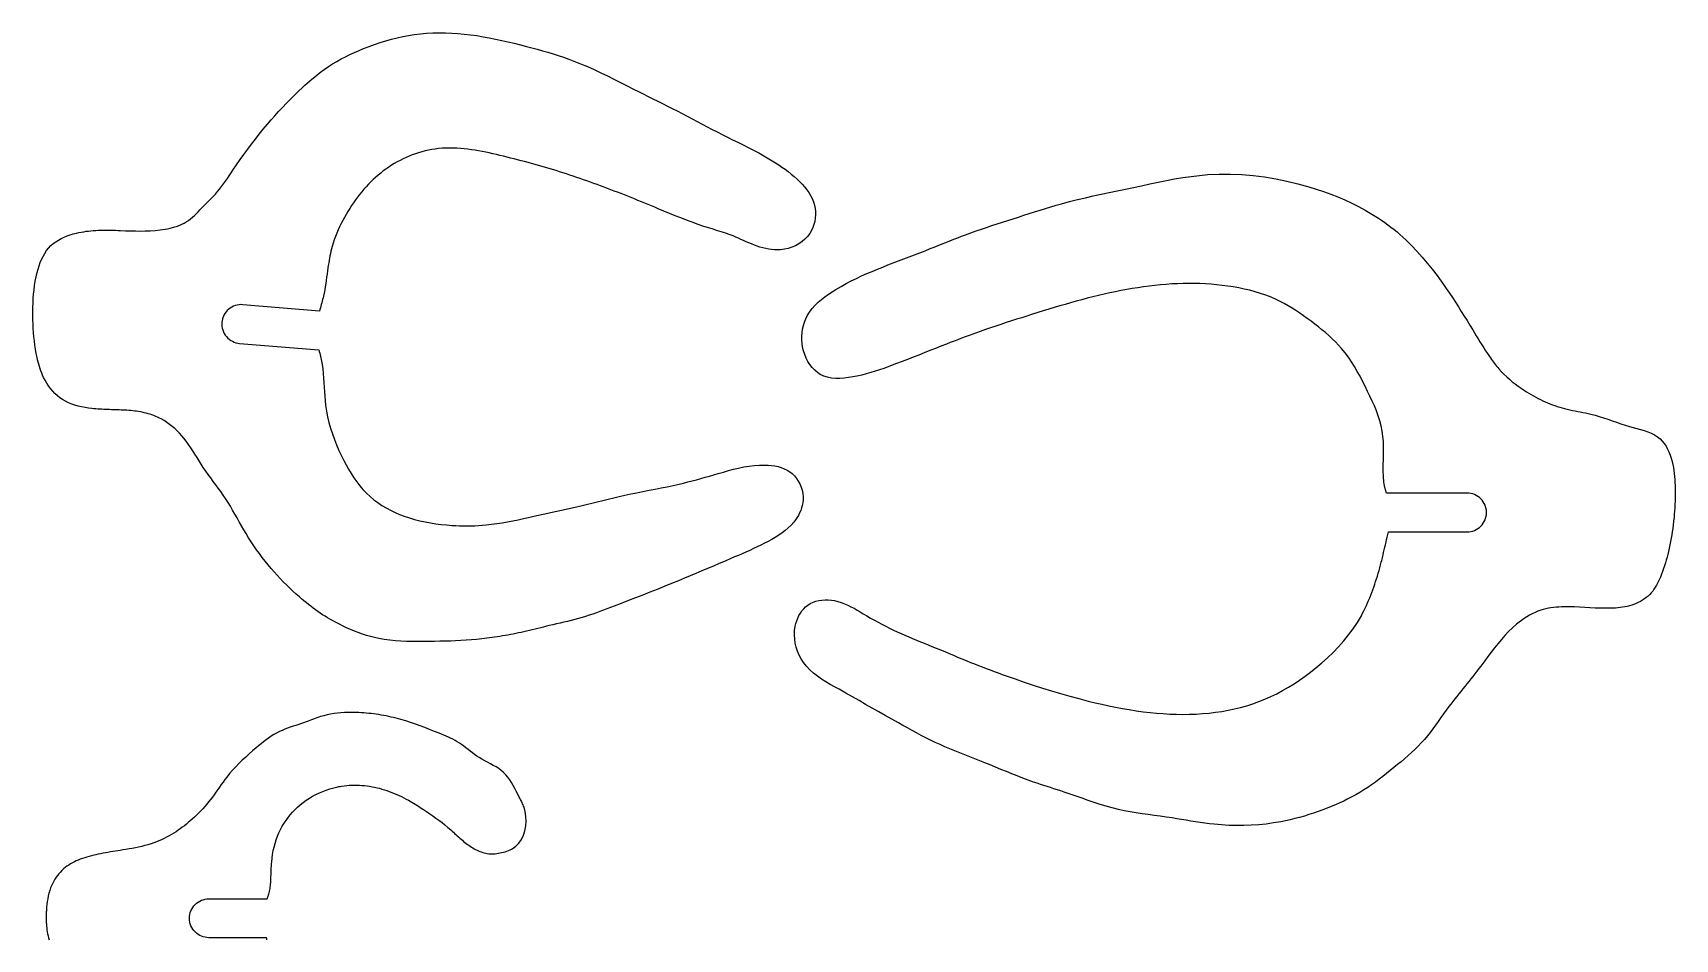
# Model space of a CAD drawing. Extents: x 0 to 235, y 0 to 140.
# Drawn here: x 1 to 64.5, y 56.8 to 91.9 of the extents above; entities that cross this region are included whole.
import ezdxf

# ---------------------------------------------------------------- set-up
doc = ezdxf.new("R2010")
doc.units = 0
doc.layers.add('CK_LEVEL_1', color=1, linetype='CONTINUOUS')

msp = doc.modelspace()

# ---------------------------------------------------------------- linework, layer by layer
at = {"layer": 'CK_LEVEL_1'}
for points in [[(1.048, 80.756), (1.047, 80.793), (1.046, 80.829), (1.046, 80.866), (1.045, 80.902), (1.045, 80.939), (1.045, 80.975), (1.045, 81.011), (1.045, 81.048), (1.045, 81.084), (1.047, 81.253), (1.052, 81.421), (1.06, 81.589), (1.073, 81.757), (1.09, 81.925), (1.111, 82.092), (1.139, 82.26), (1.172, 82.427), (1.212, 82.595), (1.247, 82.724), (1.287, 82.851), (1.332, 82.977), (1.383, 83.099), (1.44, 83.218), (1.504, 83.332), (1.575, 83.44), (1.654, 83.541), (1.742, 83.633), (1.832, 83.713), (1.929, 83.785), (2.033, 83.85), (2.141, 83.909), (2.254, 83.961), (2.37, 84.007), (2.489, 84.048), (2.609, 84.084), (2.73, 84.115), (2.824, 84.137), (2.917, 84.155), (3.01, 84.172), (3.103, 84.187), (3.196, 84.199), (3.289, 84.21), (3.382, 84.218), (3.475, 84.225), (3.569, 84.23), (3.664, 84.233), (3.76, 84.235), (3.856, 84.235), (3.952, 84.234), (4.048, 84.232), (4.145, 84.23), (4.241, 84.227), (4.337, 84.223), (4.433, 84.219), (4.625, 84.212), (4.817, 84.205), (5.009, 84.2), (5.2, 84.198), (5.392, 84.201), (5.583, 84.208), (5.775, 84.221), (5.966, 84.242), (6.157, 84.271), (6.253, 84.288), (6.349, 84.309), (6.444, 84.332), (6.537, 84.359), (6.63, 84.389), (6.72, 84.423), (6.808, 84.462), (6.893, 84.504), (6.975, 84.552), (7.057, 84.607), (7.136, 84.667), (7.212, 84.731), (7.286, 84.798), (7.358, 84.868), (7.429, 84.939), (7.499, 85.012), (7.569, 85.085), (7.64, 85.157), (7.691, 85.21), (7.743, 85.261), (7.795, 85.312), (7.847, 85.364), (7.898, 85.415), (7.949, 85.467), (8, 85.519), (8.05, 85.571), (8.099, 85.624), (8.182, 85.72), (8.263, 85.819), (8.341, 85.92), (8.417, 86.022), (8.491, 86.127), (8.564, 86.232), (8.636, 86.338), (8.708, 86.444), (8.78, 86.551), (8.919, 86.755), (9.06, 86.958), (9.204, 87.159), (9.349, 87.358), (9.496, 87.555), (9.646, 87.751), (9.798, 87.944), (9.952, 88.136), (10.11, 88.325), (10.252, 88.491), (10.397, 88.655), (10.544, 88.817), (10.693, 88.977), (10.845, 89.136), (10.998, 89.292), (11.154, 89.446), (11.312, 89.599), (11.471, 89.749), (11.561, 89.831), (11.651, 89.913), (11.741, 89.993), (11.833, 90.073), (11.926, 90.151), (12.02, 90.227), (12.115, 90.302), (12.212, 90.375), (12.309, 90.447), (12.467, 90.554), (12.628, 90.657), (12.792, 90.755), (12.959, 90.848), (13.129, 90.937), (13.301, 91.022), (13.475, 91.102), (13.651, 91.179), (13.829, 91.252), (14.04, 91.335), (14.253, 91.412), (14.467, 91.484), (14.683, 91.551), (14.9, 91.612), (15.119, 91.667), (15.339, 91.715), (15.561, 91.757), (15.783, 91.791), (16.023, 91.82), (16.264, 91.841), (16.506, 91.854), (16.749, 91.859), (16.991, 91.857), (17.234, 91.848), (17.476, 91.833), (17.718, 91.811), (17.959, 91.784), (18.203, 91.75), (18.446, 91.711), (18.687, 91.667), (18.928, 91.619), (19.169, 91.567), (19.408, 91.512), (19.647, 91.454), (19.886, 91.394), (20.124, 91.333), (20.33, 91.278), (20.536, 91.222), (20.741, 91.165), (20.946, 91.106), (21.15, 91.044), (21.353, 90.98), (21.554, 90.913), (21.755, 90.843), (21.954, 90.769), (22.217, 90.665), (22.478, 90.555), (22.737, 90.439), (22.994, 90.319), (23.249, 90.196), (23.504, 90.07), (23.758, 89.942), (24.011, 89.814), (24.265, 89.686), (24.451, 89.592), (24.638, 89.498), (24.825, 89.404), (25.012, 89.311), (25.199, 89.217), (25.386, 89.123), (25.572, 89.029), (25.758, 88.934), (25.944, 88.839), (26.138, 88.738), (26.331, 88.637), (26.524, 88.536), (26.717, 88.434), (26.91, 88.332), (27.103, 88.23), (27.297, 88.129), (27.491, 88.029), (27.686, 87.93), (27.888, 87.829), (28.09, 87.728), (28.293, 87.627), (28.495, 87.526), (28.697, 87.424), (28.898, 87.32), (29.097, 87.215), (29.294, 87.106), (29.49, 86.994), (29.618, 86.917), (29.746, 86.838), (29.872, 86.757), (29.997, 86.673), (30.119, 86.586), (30.24, 86.495), (30.359, 86.401), (30.475, 86.303), (30.589, 86.2), (30.687, 86.105), (30.782, 86.006), (30.873, 85.903), (30.958, 85.796), (31.036, 85.685), (31.106, 85.57), (31.167, 85.45), (31.217, 85.326), (31.255, 85.197), (31.279, 85.075), (31.292, 84.95), (31.294, 84.824), (31.285, 84.698), (31.265, 84.573), (31.235, 84.45), (31.193, 84.331), (31.14, 84.216), (31.077, 84.108), (30.988, 83.991), (30.886, 83.884), (30.772, 83.788), (30.649, 83.704), (30.517, 83.632), (30.379, 83.572), (30.236, 83.525), (30.09, 83.492), (29.944, 83.472), (29.828, 83.466), (29.712, 83.469), (29.598, 83.478), (29.484, 83.495), (29.371, 83.518), (29.259, 83.546), (29.148, 83.578), (29.039, 83.615), (28.93, 83.655), (28.825, 83.697), (28.721, 83.74), (28.618, 83.785), (28.515, 83.831), (28.413, 83.877), (28.311, 83.922), (28.208, 83.967), (28.105, 84.01), (28.001, 84.05), (27.914, 84.082), (27.826, 84.113), (27.738, 84.142), (27.649, 84.17), (27.56, 84.197), (27.471, 84.224), (27.382, 84.251), (27.293, 84.277), (27.204, 84.305), (26.978, 84.377), (26.755, 84.454), (26.532, 84.535), (26.311, 84.618), (26.09, 84.704), (25.871, 84.792), (25.652, 84.881), (25.433, 84.972), (25.215, 85.062), (25.084, 85.116), (24.954, 85.17), (24.824, 85.224), (24.693, 85.278), (24.563, 85.331), (24.432, 85.384), (24.302, 85.437), (24.171, 85.489), (24.04, 85.541), (23.909, 85.593), (23.778, 85.644), (23.647, 85.695), (23.516, 85.745), (23.384, 85.795), (23.253, 85.845), (23.121, 85.894), (22.989, 85.943), (22.857, 85.991), (22.725, 86.039), (22.593, 86.086), (22.461, 86.133), (22.329, 86.18), (22.196, 86.226), (22.063, 86.271), (21.93, 86.316), (21.797, 86.36), (21.664, 86.404), (21.531, 86.448), (21.397, 86.49), (21.264, 86.533), (21.13, 86.574), (20.996, 86.615), (20.861, 86.656), (20.727, 86.695), (20.592, 86.734), (20.458, 86.772), (20.322, 86.81), (20.187, 86.847), (20.052, 86.883), (19.916, 86.918), (19.78, 86.953), (19.644, 86.987), (19.508, 87.021), (19.372, 87.055), (19.235, 87.088), (19.098, 87.121), (18.962, 87.153), (18.824, 87.185), (18.687, 87.215), (18.549, 87.244), (18.411, 87.272), (18.273, 87.298), (18.134, 87.321), (17.995, 87.342), (17.854, 87.361), (17.714, 87.377), (17.572, 87.389), (17.431, 87.398), (17.29, 87.404), (17.148, 87.405), (17.007, 87.402), (16.866, 87.395), (16.725, 87.382), (16.595, 87.366), (16.466, 87.346), (16.337, 87.322), (16.209, 87.293), (16.082, 87.261), (15.956, 87.224), (15.831, 87.184), (15.708, 87.14), (15.586, 87.091), (15.468, 87.041), (15.352, 86.987), (15.238, 86.929), (15.125, 86.869), (15.014, 86.805), (14.906, 86.738), (14.799, 86.668), (14.693, 86.595), (14.59, 86.519), (14.488, 86.44), (14.389, 86.357), (14.291, 86.273), (14.196, 86.185), (14.102, 86.096), (14.012, 86.004), (13.923, 85.909), (13.837, 85.813), (13.754, 85.715), (13.67, 85.612), (13.59, 85.507), (13.512, 85.4), (13.436, 85.292), (13.362, 85.182), (13.291, 85.07), (13.222, 84.957), (13.154, 84.843), (13.089, 84.727), (13.024, 84.607), (12.962, 84.486), (12.902, 84.364), (12.845, 84.241), (12.79, 84.117), (12.74, 83.991), (12.693, 83.864), (12.65, 83.735), (12.611, 83.606), (12.587, 83.515), (12.565, 83.425), (12.545, 83.333), (12.526, 83.242), (12.509, 83.15), (12.493, 83.057), (12.478, 82.965), (12.464, 82.872), (12.451, 82.779), (12.434, 82.656), (12.417, 82.533), (12.4, 82.41), (12.383, 82.287), (12.365, 82.164), (12.346, 82.042), (12.325, 81.92), (12.302, 81.799), (12.276, 81.678), (12.261, 81.613), (12.245, 81.549), (12.229, 81.486), (12.212, 81.422), (12.194, 81.358), (12.177, 81.294), (12.158, 81.231), (12.14, 81.167), (12.122, 81.104), (9.161, 81.35, 0.414214), (8.351, 80.664, 0.414214), (9.037, 79.854), (12.1, 79.6), (12.115, 79.538), (12.131, 79.475), (12.146, 79.413), (12.16, 79.351), (12.175, 79.289), (12.188, 79.226), (12.201, 79.164), (12.213, 79.101), (12.224, 79.039), (12.25, 78.865), (12.269, 78.69), (12.283, 78.515), (12.294, 78.339), (12.304, 78.163), (12.313, 77.986), (12.324, 77.811), (12.338, 77.635), (12.358, 77.461), (12.392, 77.236), (12.436, 77.014), (12.489, 76.794), (12.551, 76.575), (12.622, 76.358), (12.7, 76.143), (12.784, 75.93), (12.875, 75.718), (12.972, 75.509), (13.058, 75.333), (13.148, 75.159), (13.243, 74.988), (13.342, 74.82), (13.448, 74.657), (13.56, 74.499), (13.678, 74.347), (13.804, 74.201), (13.937, 74.062), (14.077, 73.934), (14.223, 73.813), (14.377, 73.699), (14.536, 73.593), (14.701, 73.495), (14.87, 73.404), (15.043, 73.32), (15.22, 73.244), (15.399, 73.175), (15.598, 73.107), (15.799, 73.047), (16.002, 72.995), (16.206, 72.951), (16.412, 72.913), (16.619, 72.881), (16.827, 72.856), (17.035, 72.836), (17.244, 72.82), (17.391, 72.812), (17.538, 72.807), (17.685, 72.804), (17.832, 72.803), (17.979, 72.805), (18.126, 72.809), (18.272, 72.816), (18.419, 72.826), (18.565, 72.839), (18.772, 72.862), (18.978, 72.89), (19.184, 72.922), (19.389, 72.959), (19.594, 72.998), (19.798, 73.04), (20.003, 73.083), (20.207, 73.128), (20.411, 73.172), (20.588, 73.211), (20.766, 73.249), (20.943, 73.287), (21.12, 73.325), (21.297, 73.364), (21.474, 73.403), (21.651, 73.442), (21.828, 73.483), (22.004, 73.524), (22.218, 73.575), (22.431, 73.627), (22.644, 73.68), (22.857, 73.733), (23.071, 73.786), (23.284, 73.838), (23.497, 73.89), (23.711, 73.939), (23.926, 73.987), (24.159, 74.037), (24.392, 74.084), (24.626, 74.13), (24.859, 74.175), (25.093, 74.221), (25.327, 74.267), (25.56, 74.314), (25.793, 74.364), (26.025, 74.416), (26.194, 74.456), (26.363, 74.498), (26.531, 74.541), (26.699, 74.586), (26.867, 74.632), (27.035, 74.679), (27.202, 74.727), (27.37, 74.775), (27.537, 74.824), (27.733, 74.881), (27.929, 74.937), (28.126, 74.99), (28.323, 75.038), (28.523, 75.08), (28.724, 75.115), (28.927, 75.14), (29.132, 75.153), (29.341, 75.154), (29.467, 75.148), (29.594, 75.136), (29.72, 75.117), (29.844, 75.09), (29.965, 75.056), (30.081, 75.012), (30.192, 74.959), (30.296, 74.895), (30.393, 74.82), (30.481, 74.734), (30.559, 74.638), (30.628, 74.532), (30.687, 74.42), (30.736, 74.302), (30.773, 74.179), (30.798, 74.055), (30.811, 73.928), (30.811, 73.803), (30.801, 73.698), (30.782, 73.595), (30.755, 73.494), (30.721, 73.396), (30.679, 73.3), (30.631, 73.207), (30.577, 73.116), (30.519, 73.03), (30.455, 72.947), (30.353, 72.83), (30.242, 72.722), (30.125, 72.621), (30.001, 72.526), (29.873, 72.438), (29.74, 72.355), (29.605, 72.277), (29.467, 72.202), (29.327, 72.131), (29.183, 72.059), (29.039, 71.989), (28.894, 71.921), (28.749, 71.855), (28.603, 71.789), (28.458, 71.725), (28.312, 71.661), (28.166, 71.598), (28.02, 71.536), (27.796, 71.44), (27.572, 71.344), (27.348, 71.248), (27.124, 71.152), (26.899, 71.057), (26.674, 70.962), (26.449, 70.868), (26.224, 70.774), (25.998, 70.681), (25.722, 70.568), (25.446, 70.457), (25.17, 70.346), (24.893, 70.236), (24.616, 70.127), (24.339, 70.019), (24.062, 69.911), (23.784, 69.804), (23.506, 69.697), (23.37, 69.645), (23.233, 69.593), (23.097, 69.542), (22.96, 69.491), (22.823, 69.442), (22.685, 69.394), (22.547, 69.348), (22.409, 69.303), (22.27, 69.261), (22.13, 69.221), (21.99, 69.183), (21.85, 69.146), (21.709, 69.111), (21.568, 69.077), (21.427, 69.044), (21.286, 69.011), (21.144, 68.978), (21.003, 68.944), (20.893, 68.918), (20.784, 68.891), (20.674, 68.864), (20.565, 68.837), (20.455, 68.81), (20.345, 68.783), (20.236, 68.757), (20.126, 68.731), (20.016, 68.706), (19.914, 68.684), (19.811, 68.662), (19.709, 68.641), (19.606, 68.621), (19.504, 68.601), (19.401, 68.582), (19.298, 68.564), (19.194, 68.546), (19.091, 68.529), (18.992, 68.513), (18.893, 68.498), (18.794, 68.483), (18.694, 68.469), (18.595, 68.455), (18.495, 68.443), (18.396, 68.431), (18.296, 68.42), (18.196, 68.41), (17.994, 68.392), (17.792, 68.378), (17.589, 68.366), (17.386, 68.357), (17.182, 68.35), (16.979, 68.345), (16.775, 68.341), (16.571, 68.338), (16.367, 68.335), (16.148, 68.332), (15.929, 68.33), (15.71, 68.33), (15.491, 68.334), (15.273, 68.342), (15.056, 68.356), (14.84, 68.377), (14.625, 68.406), (14.412, 68.444), (14.252, 68.48), (14.093, 68.521), (13.935, 68.567), (13.779, 68.619), (13.623, 68.674), (13.47, 68.734), (13.317, 68.798), (13.166, 68.865), (13.017, 68.936), (12.918, 68.985), (12.819, 69.035), (12.721, 69.087), (12.624, 69.14), (12.528, 69.194), (12.433, 69.25), (12.338, 69.308), (12.245, 69.367), (12.153, 69.427), (12.059, 69.491), (11.966, 69.557), (11.874, 69.623), (11.784, 69.692), (11.694, 69.762), (11.605, 69.833), (11.518, 69.905), (11.431, 69.978), (11.345, 70.052), (11.216, 70.166), (11.09, 70.282), (10.966, 70.401), (10.843, 70.521), (10.723, 70.643), (10.604, 70.767), (10.488, 70.893), (10.373, 71.021), (10.261, 71.15), (10.142, 71.292), (10.025, 71.436), (9.911, 71.583), (9.799, 71.731), (9.69, 71.881), (9.584, 72.033), (9.481, 72.187), (9.38, 72.343), (9.283, 72.501), (9.194, 72.651), (9.107, 72.802), (9.022, 72.954), (8.937, 73.106), (8.852, 73.258), (8.766, 73.409), (8.678, 73.559), (8.588, 73.707), (8.494, 73.853), (8.403, 73.99), (8.308, 74.124), (8.212, 74.257), (8.114, 74.39), (8.016, 74.522), (7.918, 74.655), (7.821, 74.788), (7.726, 74.922), (7.633, 75.058), (7.55, 75.184), (7.47, 75.312), (7.39, 75.44), (7.31, 75.568), (7.23, 75.696), (7.148, 75.822), (7.063, 75.947), (6.974, 76.069), (6.881, 76.188), (6.798, 76.287), (6.712, 76.382), (6.622, 76.474), (6.528, 76.562), (6.43, 76.646), (6.329, 76.726), (6.225, 76.8), (6.117, 76.87), (6.006, 76.933), (5.937, 76.969), (5.866, 77.003), (5.794, 77.034), (5.722, 77.063), (5.648, 77.09), (5.574, 77.115), (5.499, 77.138), (5.424, 77.159), (5.348, 77.177), (5.275, 77.193), (5.202, 77.208), (5.128, 77.22), (5.054, 77.231), (4.98, 77.241), (4.906, 77.25), (4.832, 77.257), (4.757, 77.263), (4.683, 77.268), (4.608, 77.273), (4.533, 77.277), (4.458, 77.28), (4.383, 77.282), (4.309, 77.285), (4.234, 77.287), (4.159, 77.289), (4.084, 77.291), (4.01, 77.294), (3.934, 77.296), (3.858, 77.299), (3.783, 77.303), (3.707, 77.307), (3.632, 77.312), (3.556, 77.318), (3.48, 77.324), (3.404, 77.331), (3.328, 77.34), (3.195, 77.357), (3.063, 77.377), (2.931, 77.402), (2.801, 77.432), (2.673, 77.468), (2.547, 77.511), (2.425, 77.561), (2.307, 77.618), (2.193, 77.684), (2.09, 77.755), (1.992, 77.834), (1.899, 77.919), (1.811, 78.011), (1.729, 78.109), (1.653, 78.211), (1.582, 78.317), (1.517, 78.427), (1.459, 78.54), (1.421, 78.622), (1.386, 78.706), (1.354, 78.79), (1.325, 78.875), (1.298, 78.96), (1.273, 79.047), (1.25, 79.133), (1.229, 79.221), (1.209, 79.308), (1.177, 79.467), (1.149, 79.627), (1.124, 79.787), (1.103, 79.948), (1.086, 80.109), (1.072, 80.27), (1.061, 80.432), (1.053, 80.594), (1.048, 80.756)], [(53.435, 72.567), (56.475, 72.567, 0.414214), (57.226, 73.318, 0.414214), (56.475, 74.068), (53.358, 74.068), (53.351, 74.092), (53.345, 74.115), (53.339, 74.139), (53.332, 74.163), (53.326, 74.186), (53.32, 74.21), (53.314, 74.234), (53.308, 74.258), (53.303, 74.281), (53.264, 74.497), (53.243, 74.716), (53.235, 74.937), (53.236, 75.159), (53.241, 75.381), (53.247, 75.604), (53.249, 75.826), (53.243, 76.046), (53.226, 76.265), (53.196, 76.464), (53.154, 76.662), (53.102, 76.858), (53.039, 77.052), (52.969, 77.244), (52.892, 77.435), (52.809, 77.624), (52.722, 77.813), (52.633, 78), (52.537, 78.196), (52.439, 78.391), (52.338, 78.583), (52.233, 78.773), (52.124, 78.959), (52.01, 79.141), (51.89, 79.318), (51.763, 79.489), (51.628, 79.655), (51.512, 79.786), (51.391, 79.912), (51.265, 80.035), (51.135, 80.154), (51.002, 80.271), (50.866, 80.384), (50.727, 80.495), (50.587, 80.604), (50.445, 80.712), (50.301, 80.817), (50.156, 80.922), (50.011, 81.023), (49.863, 81.122), (49.714, 81.217), (49.562, 81.309), (49.409, 81.396), (49.253, 81.478), (49.095, 81.555), (48.898, 81.641), (48.697, 81.718), (48.494, 81.788), (48.287, 81.851), (48.078, 81.907), (47.866, 81.956), (47.654, 82), (47.44, 82.037), (47.225, 82.07), (47.01, 82.098), (46.795, 82.122), (46.58, 82.141), (46.364, 82.155), (46.149, 82.165), (45.933, 82.171), (45.718, 82.173), (45.502, 82.17), (45.287, 82.163), (45.067, 82.152), (44.847, 82.137), (44.628, 82.118), (44.409, 82.096), (44.19, 82.07), (43.972, 82.04), (43.754, 82.008), (43.537, 81.973), (43.32, 81.935), (43.1, 81.894), (42.882, 81.85), (42.664, 81.804), (42.446, 81.756), (42.229, 81.706), (42.012, 81.653), (41.796, 81.599), (41.581, 81.542), (41.366, 81.484), (41.153, 81.425), (40.942, 81.364), (40.73, 81.302), (40.519, 81.239), (40.308, 81.175), (40.098, 81.11), (39.887, 81.045), (39.677, 80.979), (39.466, 80.913), (39.265, 80.849), (39.064, 80.785), (38.863, 80.721), (38.662, 80.656), (38.462, 80.591), (38.261, 80.525), (38.061, 80.458), (37.862, 80.389), (37.663, 80.32), (37.517, 80.268), (37.372, 80.215), (37.227, 80.161), (37.082, 80.107), (36.937, 80.053), (36.792, 79.997), (36.647, 79.942), (36.502, 79.886), (36.358, 79.829), (36.142, 79.745), (35.927, 79.66), (35.712, 79.575), (35.496, 79.49), (35.281, 79.405), (35.067, 79.32), (34.853, 79.237), (34.639, 79.154), (34.426, 79.072), (34.262, 79.01), (34.098, 78.949), (33.933, 78.889), (33.766, 78.832), (33.598, 78.777), (33.428, 78.725), (33.255, 78.676), (33.078, 78.631), (32.897, 78.59), (32.734, 78.557), (32.568, 78.53), (32.402, 78.511), (32.236, 78.5), (32.074, 78.501), (31.915, 78.515), (31.762, 78.544), (31.616, 78.591), (31.478, 78.656), (31.365, 78.73), (31.261, 78.819), (31.165, 78.921), (31.078, 79.034), (31, 79.156), (30.933, 79.286), (30.876, 79.423), (30.831, 79.563), (30.796, 79.706), (30.773, 79.848), (30.762, 79.99), (30.762, 80.132), (30.772, 80.272), (30.793, 80.41), (30.824, 80.545), (30.865, 80.677), (30.916, 80.804), (30.977, 80.926), (31.063, 81.067), (31.162, 81.2), (31.272, 81.325), (31.392, 81.443), (31.52, 81.554), (31.655, 81.659), (31.794, 81.759), (31.938, 81.854), (32.084, 81.944), (32.279, 82.059), (32.476, 82.168), (32.675, 82.271), (32.875, 82.369), (33.075, 82.463), (33.277, 82.553), (33.481, 82.64), (33.685, 82.725), (33.89, 82.807), (34.093, 82.888), (34.297, 82.967), (34.502, 83.046), (34.707, 83.124), (34.912, 83.202), (35.117, 83.28), (35.322, 83.359), (35.527, 83.438), (35.731, 83.518), (35.883, 83.578), (36.034, 83.639), (36.185, 83.7), (36.336, 83.761), (36.487, 83.821), (36.638, 83.881), (36.789, 83.941), (36.941, 83.999), (37.093, 84.056), (37.296, 84.13), (37.499, 84.202), (37.703, 84.272), (37.907, 84.341), (38.112, 84.408), (38.318, 84.475), (38.523, 84.541), (38.729, 84.607), (38.934, 84.673), (39.142, 84.74), (39.349, 84.808), (39.556, 84.875), (39.763, 84.942), (39.97, 85.007), (40.178, 85.072), (40.386, 85.135), (40.595, 85.196), (40.804, 85.255), (41.109, 85.336), (41.415, 85.412), (41.722, 85.485), (42.03, 85.554), (42.339, 85.62), (42.648, 85.686), (42.958, 85.75), (43.268, 85.815), (43.578, 85.88), (43.896, 85.949), (44.215, 86.017), (44.534, 86.085), (44.853, 86.15), (45.173, 86.21), (45.493, 86.265), (45.814, 86.312), (46.136, 86.351), (46.458, 86.38), (46.894, 86.401), (47.332, 86.401), (47.769, 86.382), (48.207, 86.344), (48.643, 86.289), (49.078, 86.216), (49.51, 86.128), (49.939, 86.024), (50.364, 85.906), (50.647, 85.818), (50.928, 85.724), (51.207, 85.624), (51.482, 85.515), (51.753, 85.4), (52.021, 85.277), (52.284, 85.145), (52.543, 85.005), (52.797, 84.856), (52.924, 84.777), (53.05, 84.696), (53.173, 84.613), (53.296, 84.527), (53.416, 84.439), (53.535, 84.348), (53.653, 84.256), (53.768, 84.161), (53.881, 84.064), (54.108, 83.858), (54.326, 83.644), (54.537, 83.422), (54.741, 83.194), (54.938, 82.959), (55.13, 82.719), (55.315, 82.474), (55.496, 82.226), (55.672, 81.975), (55.791, 81.8), (55.908, 81.624), (56.024, 81.447), (56.138, 81.27), (56.251, 81.092), (56.363, 80.913), (56.474, 80.734), (56.584, 80.554), (56.694, 80.374), (56.763, 80.258), (56.833, 80.143), (56.903, 80.028), (56.974, 79.913), (57.045, 79.799), (57.117, 79.685), (57.19, 79.572), (57.264, 79.459), (57.34, 79.347), (57.378, 79.292), (57.417, 79.237), (57.456, 79.183), (57.496, 79.128), (57.536, 79.075), (57.577, 79.022), (57.619, 78.969), (57.662, 78.918), (57.706, 78.867), (57.802, 78.761), (57.902, 78.66), (58.006, 78.561), (58.113, 78.467), (58.224, 78.375), (58.337, 78.287), (58.453, 78.202), (58.57, 78.119), (58.69, 78.04), (58.776, 77.984), (58.863, 77.93), (58.951, 77.878), (59.04, 77.827), (59.129, 77.778), (59.219, 77.73), (59.311, 77.684), (59.403, 77.64), (59.495, 77.598), (59.587, 77.558), (59.679, 77.52), (59.772, 77.485), (59.865, 77.451), (59.96, 77.419), (60.055, 77.389), (60.15, 77.361), (60.247, 77.334), (60.343, 77.31), (60.445, 77.287), (60.546, 77.265), (60.648, 77.245), (60.75, 77.225), (60.851, 77.206), (60.953, 77.186), (61.054, 77.166), (61.155, 77.145), (61.255, 77.121), (61.422, 77.077), (61.587, 77.029), (61.752, 76.976), (61.916, 76.921), (62.08, 76.864), (62.246, 76.806), (62.412, 76.75), (62.582, 76.695), (62.754, 76.643), (62.896, 76.604), (63.04, 76.565), (63.182, 76.525), (63.323, 76.483), (63.459, 76.436), (63.591, 76.382), (63.715, 76.319), (63.832, 76.247), (63.938, 76.162), (64.021, 76.077), (64.096, 75.983), (64.164, 75.881), (64.223, 75.772), (64.276, 75.658), (64.323, 75.539), (64.363, 75.418), (64.398, 75.294), (64.427, 75.17), (64.45, 75.054), (64.468, 74.938), (64.484, 74.823), (64.495, 74.708), (64.504, 74.593), (64.511, 74.479), (64.515, 74.364), (64.517, 74.25), (64.518, 74.135), (64.517, 74.009), (64.515, 73.883), (64.512, 73.756), (64.507, 73.629), (64.501, 73.502), (64.493, 73.376), (64.483, 73.249), (64.473, 73.122), (64.46, 72.996), (64.46, 72.992), (64.46, 72.989), (64.459, 72.985), (64.459, 72.982), (64.458, 72.979), (64.458, 72.975), (64.458, 72.972), (64.457, 72.968), (64.457, 72.965), (64.442, 72.836), (64.426, 72.706), (64.408, 72.577), (64.388, 72.449), (64.366, 72.32), (64.343, 72.192), (64.318, 72.065), (64.291, 71.937), (64.262, 71.811), (64.235, 71.699), (64.206, 71.588), (64.176, 71.477), (64.144, 71.367), (64.11, 71.257), (64.073, 71.148), (64.034, 71.039), (63.993, 70.931), (63.949, 70.823), (63.913, 70.742), (63.876, 70.661), (63.836, 70.582), (63.794, 70.504), (63.748, 70.428), (63.7, 70.354), (63.649, 70.283), (63.593, 70.215), (63.534, 70.15), (63.47, 70.088), (63.401, 70.03), (63.329, 69.976), (63.253, 69.926), (63.175, 69.88), (63.094, 69.838), (63.011, 69.8), (62.926, 69.766), (62.841, 69.736), (62.752, 69.71), (62.663, 69.688), (62.573, 69.669), (62.483, 69.654), (62.392, 69.641), (62.3, 69.632), (62.209, 69.625), (62.117, 69.62), (62.025, 69.616), (61.825, 69.614), (61.624, 69.618), (61.424, 69.626), (61.224, 69.636), (61.024, 69.647), (60.824, 69.657), (60.623, 69.666), (60.422, 69.67), (60.22, 69.669), (60.119, 69.666), (60.018, 69.661), (59.917, 69.654), (59.817, 69.643), (59.717, 69.63), (59.617, 69.614), (59.519, 69.594), (59.422, 69.57), (59.326, 69.541), (59.213, 69.501), (59.102, 69.455), (58.993, 69.403), (58.887, 69.346), (58.782, 69.284), (58.681, 69.218), (58.581, 69.148), (58.485, 69.075), (58.391, 68.998), (58.233, 68.859), (58.083, 68.714), (57.94, 68.562), (57.801, 68.406), (57.667, 68.246), (57.536, 68.082), (57.408, 67.917), (57.282, 67.75), (57.156, 67.583), (57.08, 67.482), (57.004, 67.382), (56.928, 67.282), (56.852, 67.183), (56.775, 67.083), (56.699, 66.984), (56.621, 66.886), (56.544, 66.787), (56.466, 66.689), (56.389, 66.592), (56.312, 66.496), (56.234, 66.4), (56.157, 66.304), (56.079, 66.207), (56.003, 66.11), (55.926, 66.013), (55.851, 65.915), (55.776, 65.816), (55.672, 65.674), (55.569, 65.531), (55.466, 65.388), (55.364, 65.244), (55.261, 65.101), (55.156, 64.96), (55.049, 64.82), (54.94, 64.683), (54.827, 64.549), (54.707, 64.417), (54.584, 64.289), (54.457, 64.163), (54.327, 64.04), (54.195, 63.92), (54.06, 63.802), (53.923, 63.686), (53.785, 63.571), (53.647, 63.457), (53.506, 63.342), (53.364, 63.229), (53.222, 63.116), (53.078, 63.006), (52.933, 62.898), (52.786, 62.793), (52.637, 62.691), (52.486, 62.592), (52.333, 62.497), (52.181, 62.409), (52.027, 62.324), (51.871, 62.244), (51.713, 62.166), (51.553, 62.092), (51.391, 62.022), (51.229, 61.954), (51.065, 61.888), (50.9, 61.826), (50.723, 61.761), (50.545, 61.7), (50.366, 61.642), (50.186, 61.586), (50.005, 61.534), (49.823, 61.486), (49.641, 61.441), (49.457, 61.4), (49.273, 61.364), (48.991, 61.316), (48.707, 61.277), (48.421, 61.248), (48.135, 61.229), (47.848, 61.218), (47.56, 61.217), (47.273, 61.224), (46.987, 61.241), (46.702, 61.266), (46.52, 61.287), (46.339, 61.311), (46.157, 61.336), (45.977, 61.364), (45.796, 61.393), (45.615, 61.423), (45.435, 61.453), (45.254, 61.482), (45.073, 61.51), (44.842, 61.543), (44.611, 61.575), (44.379, 61.606), (44.148, 61.638), (43.917, 61.671), (43.687, 61.707), (43.457, 61.746), (43.229, 61.791), (43.002, 61.84), (42.765, 61.9), (42.53, 61.965), (42.296, 62.036), (42.063, 62.112), (41.831, 62.19), (41.599, 62.27), (41.368, 62.351), (41.136, 62.431), (40.904, 62.51), (40.772, 62.554), (40.641, 62.597), (40.51, 62.639), (40.378, 62.682), (40.247, 62.724), (40.116, 62.767), (39.985, 62.81), (39.854, 62.854), (39.724, 62.899), (39.512, 62.976), (39.3, 63.054), (39.09, 63.136), (38.88, 63.219), (38.67, 63.303), (38.461, 63.388), (38.251, 63.473), (38.042, 63.558), (37.832, 63.642), (37.64, 63.718), (37.447, 63.794), (37.254, 63.87), (37.061, 63.945), (36.868, 64.022), (36.676, 64.1), (36.485, 64.18), (36.295, 64.262), (36.106, 64.346), (35.923, 64.431), (35.741, 64.519), (35.561, 64.609), (35.381, 64.702), (35.202, 64.796), (35.025, 64.891), (34.848, 64.988), (34.672, 65.085), (34.496, 65.183), (34.243, 65.326), (33.99, 65.469), (33.737, 65.613), (33.484, 65.758), (33.231, 65.902), (32.977, 66.047), (32.721, 66.192), (32.463, 66.337), (32.202, 66.483), (32.03, 66.578), (31.858, 66.675), (31.689, 66.775), (31.524, 66.88), (31.364, 66.991), (31.213, 67.11), (31.071, 67.237), (30.94, 67.376), (30.823, 67.526), (30.737, 67.661), (30.663, 67.803), (30.6, 67.952), (30.549, 68.107), (30.512, 68.266), (30.489, 68.428), (30.48, 68.592), (30.487, 68.756), (30.51, 68.92), (30.535, 69.027), (30.567, 69.133), (30.606, 69.236), (30.653, 69.334), (30.707, 69.429), (30.768, 69.517), (30.836, 69.598), (30.912, 69.672), (30.994, 69.737), (31.092, 69.798), (31.198, 69.847), (31.309, 69.886), (31.425, 69.914), (31.544, 69.932), (31.665, 69.94), (31.787, 69.939), (31.908, 69.93), (32.026, 69.912), (32.161, 69.881), (32.291, 69.841), (32.418, 69.793), (32.541, 69.739), (32.663, 69.678), (32.782, 69.614), (32.9, 69.546), (33.018, 69.476), (33.135, 69.407), (33.278, 69.322), (33.423, 69.238), (33.567, 69.156), (33.713, 69.076), (33.859, 68.997), (34.005, 68.92), (34.153, 68.845), (34.302, 68.772), (34.452, 68.702), (34.599, 68.635), (34.747, 68.571), (34.895, 68.508), (35.045, 68.446), (35.195, 68.385), (35.345, 68.325), (35.495, 68.265), (35.645, 68.205), (35.795, 68.144), (35.961, 68.076), (36.126, 68.008), (36.292, 67.939), (36.457, 67.869), (36.622, 67.8), (36.787, 67.731), (36.952, 67.662), (37.117, 67.594), (37.283, 67.526), (37.435, 67.465), (37.587, 67.405), (37.74, 67.346), (37.893, 67.288), (38.047, 67.23), (38.2, 67.173), (38.354, 67.117), (38.508, 67.061), (38.662, 67.006), (39.01, 66.883), (39.359, 66.764), (39.709, 66.647), (40.061, 66.534), (40.413, 66.425), (40.766, 66.32), (41.121, 66.219), (41.477, 66.122), (41.835, 66.031), (42.097, 65.967), (42.361, 65.906), (42.625, 65.848), (42.89, 65.794), (43.156, 65.744), (43.422, 65.698), (43.689, 65.656), (43.957, 65.619), (44.225, 65.588), (44.478, 65.563), (44.731, 65.543), (44.985, 65.528), (45.239, 65.519), (45.494, 65.516), (45.748, 65.518), (46.002, 65.528), (46.256, 65.544), (46.51, 65.567), (46.755, 65.596), (46.999, 65.632), (47.242, 65.676), (47.484, 65.727), (47.723, 65.785), (47.961, 65.851), (48.195, 65.925), (48.427, 66.007), (48.655, 66.098), (48.89, 66.201), (49.121, 66.314), (49.347, 66.435), (49.57, 66.563), (49.789, 66.699), (50.004, 66.843), (50.215, 66.992), (50.422, 67.148), (50.626, 67.31), (50.857, 67.503), (51.082, 67.704), (51.3, 67.912), (51.509, 68.128), (51.709, 68.351), (51.898, 68.583), (52.076, 68.823), (52.24, 69.071), (52.389, 69.327), (52.44, 69.424), (52.49, 69.522), (52.537, 69.62), (52.583, 69.72), (52.627, 69.82), (52.67, 69.922), (52.711, 70.023), (52.752, 70.125), (52.791, 70.228), (52.83, 70.333), (52.869, 70.438), (52.906, 70.544), (52.942, 70.649), (52.977, 70.756), (53.011, 70.862), (53.043, 70.969), (53.075, 71.076), (53.105, 71.184), (53.119, 71.239), (53.134, 71.294), (53.148, 71.348), (53.161, 71.404), (53.175, 71.459), (53.188, 71.514), (53.202, 71.569), (53.215, 71.624), (53.228, 71.679), (53.251, 71.778), (53.274, 71.877), (53.297, 71.975), (53.32, 72.074), (53.343, 72.173), (53.366, 72.271), (53.389, 72.37), (53.412, 72.468), (53.435, 72.567)]]:
    msp.add_lwpolyline(points, format="xyb", close=True, dxfattribs=at)
msp.add_lwpolyline([(10.094, 56.795), (10.083, 56.839), (10.072, 56.883), (7.849, 56.883, -0.414214), (7.098, 57.634, -0.414214), (7.849, 58.384), (10.101, 58.384), (10.109, 58.404), (10.116, 58.423), (10.123, 58.443), (10.131, 58.463), (10.138, 58.482), (10.145, 58.502), (10.152, 58.522), (10.158, 58.542), (10.164, 58.562), (10.18, 58.617), (10.193, 58.673), (10.204, 58.729), (10.213, 58.786), (10.221, 58.843), (10.228, 58.9), (10.233, 58.957), (10.237, 59.015), (10.241, 59.073), (10.245, 59.156), (10.248, 59.238), (10.251, 59.321), (10.254, 59.404), (10.257, 59.487), (10.26, 59.569), (10.265, 59.652), (10.27, 59.734), (10.276, 59.817), (10.292, 59.961), (10.313, 60.104), (10.339, 60.247), (10.371, 60.388), (10.409, 60.529), (10.452, 60.667), (10.502, 60.804), (10.558, 60.937), (10.62, 61.068), (10.684, 61.188), (10.754, 61.304), (10.829, 61.417), (10.909, 61.527), (10.994, 61.633), (11.084, 61.735), (11.178, 61.834), (11.276, 61.928), (11.379, 62.017), (11.493, 62.108), (11.611, 62.193), (11.733, 62.273), (11.858, 62.348), (11.986, 62.417), (12.118, 62.48), (12.251, 62.537), (12.387, 62.589), (12.525, 62.635), (12.575, 62.65), (12.624, 62.664), (12.675, 62.678), (12.725, 62.691), (12.775, 62.703), (12.826, 62.714), (12.877, 62.724), (12.928, 62.733), (12.979, 62.742), (13.076, 62.756), (13.174, 62.767), (13.272, 62.774), (13.37, 62.779), (13.469, 62.781), (13.568, 62.781), (13.666, 62.777), (13.765, 62.771), (13.863, 62.762), (13.961, 62.75), (14.058, 62.736), (14.155, 62.72), (14.251, 62.701), (14.347, 62.679), (14.443, 62.656), (14.538, 62.629), (14.632, 62.601), (14.725, 62.571), (14.822, 62.537), (14.918, 62.5), (15.013, 62.462), (15.107, 62.421), (15.2, 62.379), (15.292, 62.334), (15.384, 62.288), (15.475, 62.241), (15.565, 62.192), (15.63, 62.155), (15.695, 62.117), (15.759, 62.079), (15.823, 62.04), (15.887, 62.001), (15.95, 61.961), (16.013, 61.921), (16.076, 61.88), (16.139, 61.84), (16.261, 61.758), (16.383, 61.676), (16.504, 61.592), (16.623, 61.507), (16.741, 61.42), (16.858, 61.33), (16.973, 61.239), (17.086, 61.146), (17.197, 61.05), (17.247, 61.005), (17.297, 60.96), (17.346, 60.915), (17.396, 60.869), (17.445, 60.824), (17.495, 60.779), (17.544, 60.734), (17.595, 60.69), (17.645, 60.646), (17.694, 60.606), (17.742, 60.566), (17.792, 60.528), (17.842, 60.49), (17.893, 60.453), (17.945, 60.418), (17.998, 60.384), (18.051, 60.351), (18.106, 60.32), (18.158, 60.291), (18.212, 60.265), (18.266, 60.24), (18.32, 60.217), (18.376, 60.196), (18.432, 60.178), (18.489, 60.162), (18.546, 60.149), (18.604, 60.138), (18.665, 60.13), (18.727, 60.126), (18.789, 60.124), (18.851, 60.126), (18.913, 60.13), (18.976, 60.136), (19.038, 60.145), (19.101, 60.157), (19.163, 60.17), (19.23, 60.186), (19.296, 60.205), (19.361, 60.226), (19.425, 60.25), (19.488, 60.277), (19.548, 60.307), (19.606, 60.34), (19.662, 60.377), (19.714, 60.418), (19.833, 60.54), (19.93, 60.684), (20.007, 60.845), (20.062, 61.019), (20.097, 61.201), (20.111, 61.388), (20.104, 61.573), (20.077, 61.754), (20.03, 61.924), (20.013, 61.97), (19.995, 62.015), (19.975, 62.058), (19.955, 62.102), (19.934, 62.144), (19.912, 62.187), (19.89, 62.229), (19.868, 62.272), (19.845, 62.314), (19.787, 62.427), (19.728, 62.541), (19.669, 62.655), (19.608, 62.768), (19.544, 62.878), (19.476, 62.985), (19.403, 63.086), (19.324, 63.181), (19.238, 63.269), (19.147, 63.346), (19.048, 63.417), (18.945, 63.483), (18.838, 63.544), (18.728, 63.603), (18.617, 63.661), (18.507, 63.72), (18.397, 63.781), (18.29, 63.846), (18.202, 63.904), (18.116, 63.966), (18.032, 64.03), (17.949, 64.095), (17.866, 64.16), (17.783, 64.225), (17.7, 64.289), (17.615, 64.35), (17.528, 64.408), (17.447, 64.459), (17.363, 64.506), (17.278, 64.551), (17.191, 64.594), (17.104, 64.634), (17.015, 64.673), (16.926, 64.711), (16.836, 64.749), (16.746, 64.785), (16.563, 64.859), (16.38, 64.932), (16.197, 65.002), (16.014, 65.071), (15.829, 65.137), (15.644, 65.201), (15.458, 65.26), (15.271, 65.315), (15.082, 65.366), (14.987, 65.39), (14.892, 65.412), (14.797, 65.433), (14.702, 65.453), (14.606, 65.471), (14.51, 65.488), (14.414, 65.504), (14.317, 65.519), (14.221, 65.532), (14.125, 65.544), (14.029, 65.554), (13.933, 65.564), (13.837, 65.571), (13.741, 65.578), (13.644, 65.583), (13.548, 65.586), (13.451, 65.588), (13.354, 65.589), (13.22, 65.587), (13.085, 65.581), (12.951, 65.573), (12.817, 65.56), (12.684, 65.543), (12.552, 65.522), (12.42, 65.495), (12.291, 65.464), (12.162, 65.428), (12.093, 65.405), (12.024, 65.381), (11.955, 65.357), (11.886, 65.331), (11.818, 65.304), (11.749, 65.278), (11.681, 65.252), (11.612, 65.226), (11.543, 65.2), (11.434, 65.162), (11.325, 65.125), (11.215, 65.09), (11.105, 65.054), (10.996, 65.017), (10.887, 64.979), (10.78, 64.938), (10.675, 64.895), (10.571, 64.847), (10.464, 64.791), (10.359, 64.731), (10.257, 64.666), (10.156, 64.598), (10.057, 64.526), (9.96, 64.452), (9.864, 64.375), (9.769, 64.297), (9.675, 64.218), (9.538, 64.102), (9.403, 63.983), (9.27, 63.863), (9.139, 63.741), (9.012, 63.616), (8.887, 63.489), (8.767, 63.358), (8.65, 63.224), (8.538, 63.087), (8.466, 62.992), (8.396, 62.897), (8.326, 62.8), (8.258, 62.703), (8.19, 62.605), (8.121, 62.507), (8.052, 62.41), (7.982, 62.314), (7.91, 62.22), (7.838, 62.129), (7.765, 62.041), (7.689, 61.954), (7.612, 61.868), (7.533, 61.784), (7.452, 61.702), (7.37, 61.621), (7.286, 61.541), (7.201, 61.463), (7.128, 61.398), (7.053, 61.334), (6.977, 61.271), (6.9, 61.21), (6.822, 61.15), (6.743, 61.091), (6.663, 61.034), (6.581, 60.979), (6.499, 60.926), (6.405, 60.869), (6.311, 60.815), (6.215, 60.763), (6.117, 60.714), (6.019, 60.668), (5.919, 60.624), (5.818, 60.583), (5.716, 60.545), (5.613, 60.51), (5.494, 60.474), (5.374, 60.441), (5.254, 60.411), (5.132, 60.384), (5.011, 60.359), (4.888, 60.336), (4.766, 60.314), (4.643, 60.294), (4.52, 60.274), (4.424, 60.258), (4.328, 60.243), (4.233, 60.227), (4.137, 60.211), (4.042, 60.195), (3.946, 60.179), (3.851, 60.162), (3.756, 60.144), (3.66, 60.125), (3.572, 60.107), (3.484, 60.088), (3.396, 60.068), (3.309, 60.046), (3.222, 60.023), (3.135, 59.999), (3.049, 59.972), (2.963, 59.943), (2.878, 59.912), (2.801, 59.881), (2.724, 59.848), (2.649, 59.812), (2.574, 59.774), (2.502, 59.733), (2.431, 59.689), (2.362, 59.643), (2.295, 59.593), (2.231, 59.54), (2.167, 59.482), (2.107, 59.42), (2.049, 59.356), (1.995, 59.288), (1.944, 59.218), (1.897, 59.146), (1.852, 59.071), (1.812, 58.995), (1.775, 58.917), (1.733, 58.815), (1.697, 58.711), (1.666, 58.605), (1.64, 58.497), (1.619, 58.389), (1.601, 58.28), (1.587, 58.17), (1.576, 58.059), (1.568, 57.948), (1.568, 57.941), (1.567, 57.933), (1.567, 57.926), (1.566, 57.918), (1.566, 57.91), (1.565, 57.903), (1.565, 57.895), (1.565, 57.888), (1.564, 57.88), (1.564, 57.88), (1.561, 57.811), (1.559, 57.742), (1.559, 57.674), (1.559, 57.605), (1.56, 57.537), (1.563, 57.468), (1.567, 57.4), (1.573, 57.332), (1.58, 57.264), (1.59, 57.184), (1.602, 57.106), (1.616, 57.027), (1.633, 56.949), (1.651, 56.871), (1.672, 56.794)], format="xyb", dxfattribs=at)

doc.saveas('drawing.dxf')
